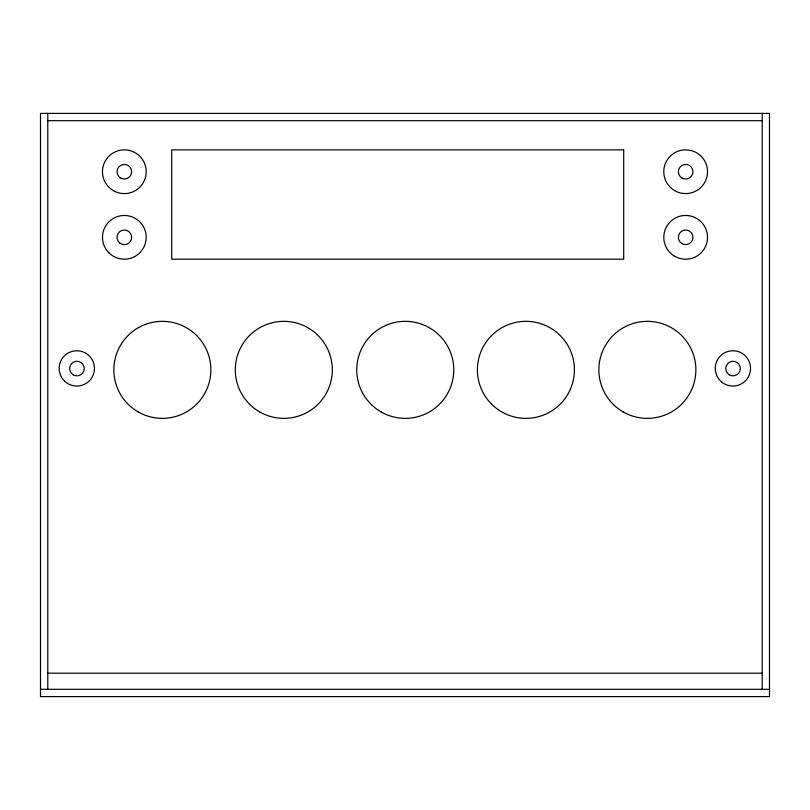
<?xml version="1.0" encoding="UTF-8"?>
<svg xmlns="http://www.w3.org/2000/svg" width="810" height="810" viewBox="0 0 810 810"><rect width="100%" height="100%" fill="white"/><g stroke="black" fill="none" stroke-linecap="round" stroke-linejoin="round"><path stroke-width="1.21" d="M47.79 120.69L762.21 120.69M47.79 673.191L762.21 673.191M40.5 689.31L769.5 689.31M762.21 113.4L762.21 689.31M47.79 113.4L47.79 689.31M769.5 113.4L40.5 113.4L40.5 696.6L769.5 696.6L769.5 113.4M623.7 149.85L171.72 149.85L171.72 259.2L623.7 259.2L623.7 149.85M138.095 411.865A48.519 48.519 0 0 0 210.863 369.846A48.519 48.519 0 0 0 138.095 327.837A48.519 48.519 0 0 0 138.095 411.865M259.544 411.865A48.519 48.519 0 0 0 332.323 369.846A48.519 48.519 0 0 0 259.544 327.837A48.519 48.519 0 0 0 259.544 411.865M380.994 411.865A48.519 48.519 0 0 0 453.772 369.846A48.519 48.519 0 0 0 380.994 327.837A48.519 48.519 0 0 0 380.994 411.865M491.599 404.149A48.519 48.519 0 0 0 572.771 382.401A48.519 48.519 0 0 0 513.348 322.988A48.519 48.519 0 0 0 491.599 404.149M623.103 411.865A48.519 48.519 0 0 0 695.871 369.846A48.519 48.519 0 0 0 623.103 327.837A48.519 48.519 0 0 0 623.103 411.865M120.487 177.916A7.29 7.29 0 0 0 131.625 171.953A7.29 7.29 0 0 0 120.892 165.291A7.29 7.29 0 0 0 120.487 177.916M119.718 242.97A7.29 7.29 0 0 0 131.534 238.504A7.29 7.29 0 0 0 121.753 230.506A7.29 7.29 0 0 0 119.718 242.97M682.02 178.038A7.29 7.29 0 0 0 692.955 171.72A7.29 7.29 0 0 0 682.02 165.402A7.29 7.29 0 0 0 682.02 178.038M682.02 243.648A7.29 7.29 0 0 0 692.955 237.33A7.29 7.29 0 0 0 682.02 231.012A7.29 7.29 0 0 0 682.02 243.648M674.73 190.664A21.87 21.87 0 0 0 707.535 171.72A21.87 21.87 0 0 0 674.73 152.776A21.87 21.87 0 0 0 674.73 190.664M674.73 256.274A21.87 21.87 0 0 0 707.535 237.33A21.87 21.87 0 0 0 674.73 218.386A21.87 21.87 0 0 0 674.73 256.274M113.4 190.664A21.87 21.87 0 0 0 146.205 171.72A21.87 21.87 0 0 0 113.4 152.776A21.87 21.87 0 0 0 113.4 190.664M108.874 252.791A21.87 21.87 0 0 0 145.456 242.99A21.87 21.87 0 0 0 118.675 216.209A21.87 21.87 0 0 0 108.874 252.791M73.305 374.868A7.29 7.29 0 0 0 84.24 368.55A7.29 7.29 0 0 0 73.305 362.232A7.29 7.29 0 0 0 73.305 374.868M64.537 381.085A17.638 17.638 0 0 0 93.919 372.691A17.638 17.638 0 0 0 71.958 351.439A17.638 17.638 0 0 0 64.537 381.085M729.405 374.868A7.29 7.29 0 0 0 740.34 368.55A7.29 7.29 0 0 0 729.405 362.232A7.29 7.29 0 0 0 729.405 374.868M721.457 381.824A17.638 17.638 0 0 0 750.252 371.608A17.638 17.638 0 0 0 727.005 351.773A17.638 17.638 0 0 0 721.457 381.824"/></g></svg>
